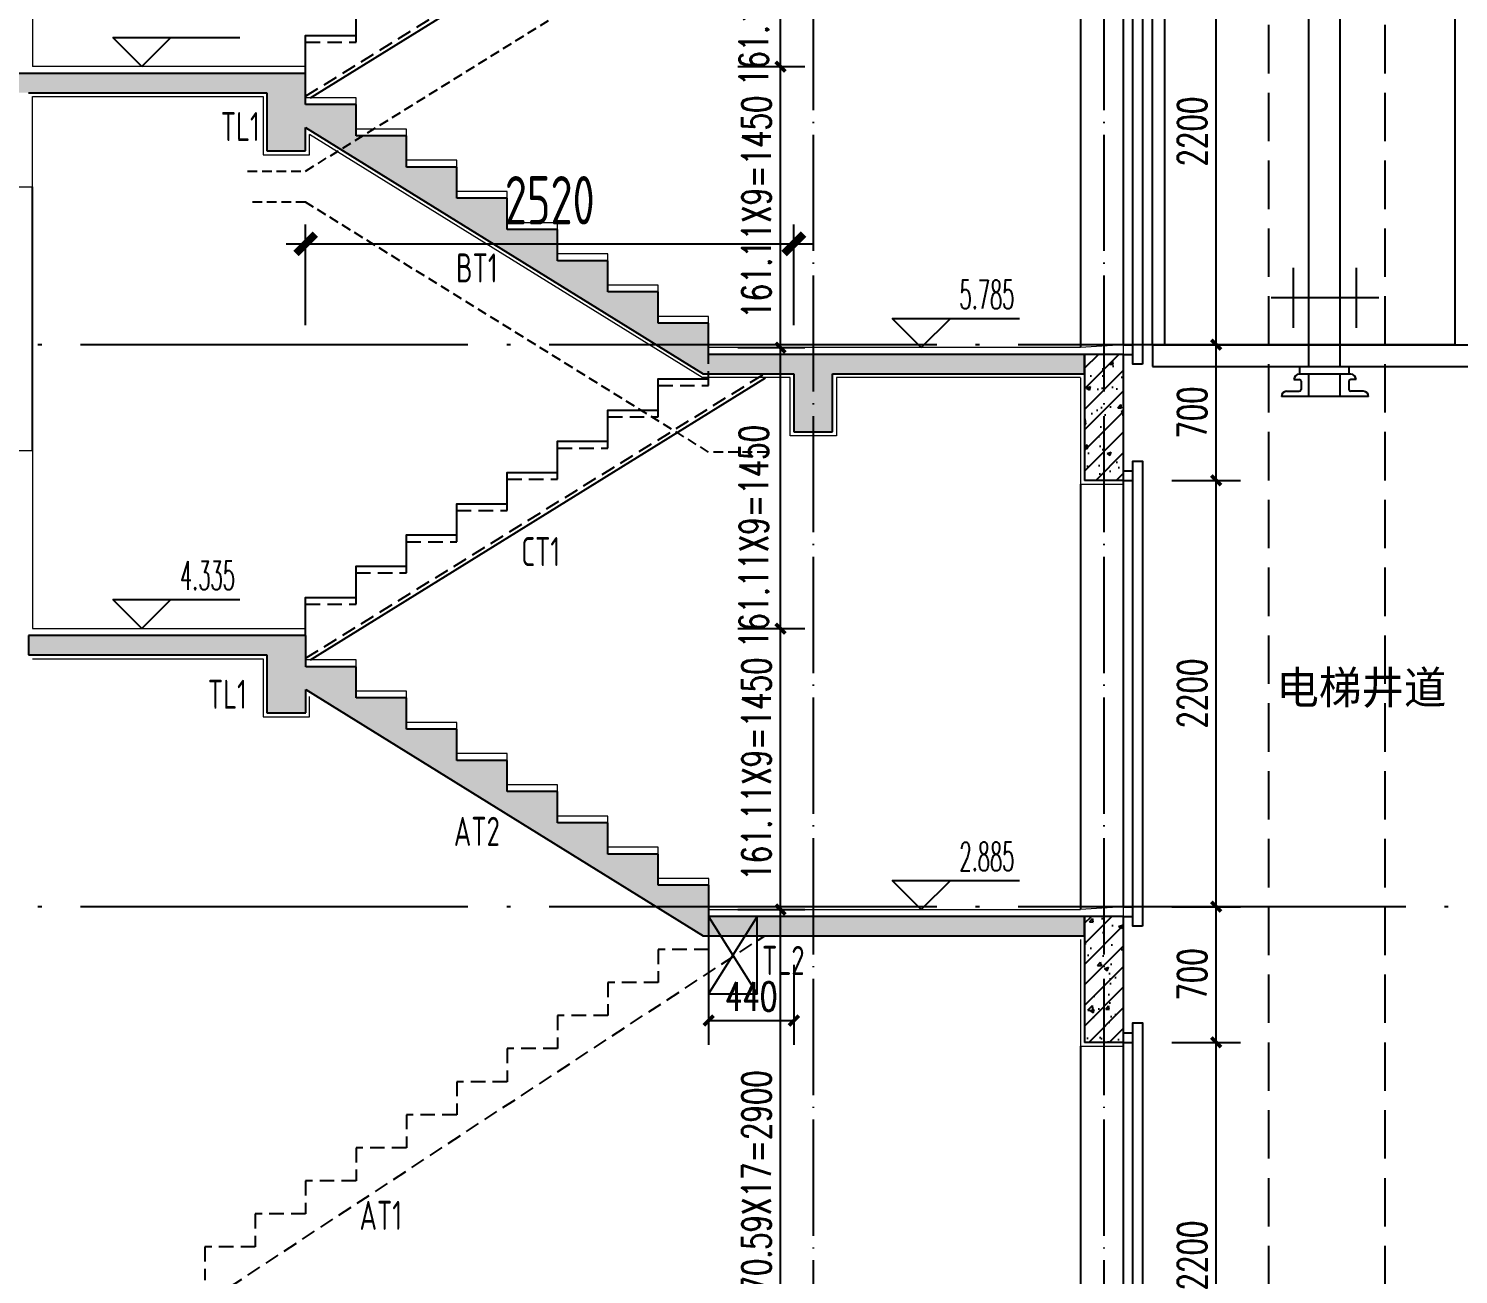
# Model space of a CAD drawing. Extents: x 393367 to 3005760, y 4998 to 826018.
# Drawn here: x 2825601 to 2832981, y 529673 to 536102 of the extents above; entities that cross this region are included whole.
import ezdxf
from ezdxf.enums import TextEntityAlignment as Align

# ---------------------------------------------------------------- set-up
doc = ezdxf.new("R2010")
doc.units = 0
doc.header["$LTSCALE"] = 1000
for name, pattern in [('DASH', [0.35, 0.25, -0.1]), ('DOTE', [2.42, 2, -0.2, 0.02, -0.2]), ('HIDDEN', [0.375, 0.25, -0.125])]:
    doc.linetypes.add(name, pattern=pattern)
doc.layers.get('0').update_dxf_attribs({"linetype": 'CONTINUOUS'})
doc.layers.get('Defpoints').update_dxf_attribs({"linetype": 'CONTINUOUS'})
for name, color, linetype in [('DIM', 3, 'CONTINUOUS'), ('DIM_ELEV', 3, 'CONTINUOUS'), ('DOTE', 8, 'DOTE'), ('PUB_DIM', 3, 'CONTINUOUS'), ('PUB_HATCH', 8, 'CONTINUOUS'), ('PUB_TEXT', 7, 'CONTINUOUS'), ('S-大样-砼线', 7, 'CONTINUOUS'), ('STAIR', 2, 'CONTINUOUS'), ('TEXT', 7, 'CONTINUOUS'), ('WALL', 130, 'CONTINUOUS'), ('WINDOW', 7, 'CONTINUOUS'), ('审核', 1, 'CONTINUOUS'), ('尺寸标注', 86, 'CONTINUOUS'), ('看线', 251, 'CONTINUOUS'), ('设备', 253, 'CONTINUOUS')]:
    doc.layers.add(name, color=color, linetype=linetype)
doc.layers.add('内粉刷', color=37, linetype='CONTINUOUS', lineweight=9)
doc.styles.add('_TCH_DIM', font='simplex.shx', dxfattribs={"width": 0.65, "bigfont": 'gbcbig.shx'})
doc.styles.add('_TCH_DIM_T3', font='SIMPLEX', dxfattribs={"width": 0.705882, "bigfont": 'GBCBIG'})
doc.styles.add('TSSD_Rein', font='Tssdeng.shx', dxfattribs={"width": 0.7, "bigfont": 'hztxt.shx'})
doc.dimstyles.new('_TCH_ARCH&&50', dxfattribs={"dimtxt": 148.75, "dimasz": 50, "dimexe": 125, "dimexo": 150, "dimgap": 50, "dimtad": 1, "dimdec": 0, "dimzin": 0, "dimdsep": 46, "dimtxsty": '_TCH_DIM_T3', "dimblk": 'ARCHTICK', "dimcen": 0.09, "dimclrt": 4, "dimazin": 2, "dimtfac": 1, "dimtdec": 0, "dimtix": 1, "dimtmove": 2, "dimatfit": 3, "dimfxl": 1, "dimtolj": 1, "dimtzin": 0, "dimarcsym": 0})
doc.dimstyles.new('TSSD_100_100$0', dxfattribs={"dimtxt": 250, "dimasz": 100, "dimexe": 100, "dimexo": 250, "dimgap": 100, "dimtad": 1, "dimdec": 0, "dimzin": 0, "dimdsep": 46, "dimtxsty": 'TSSD_Rein', "dimblk": 'ARCHTICK', "dimcen": 0, "dimdle": 100, "dimclrt": 7, "dimadec": 0, "dimazin": 0, "dimtfac": 1, "dimtdec": 0, "dimtix": 1, "dimtmove": 2, "dimatfit": 3, "dimldrblk": '_tsdbk', "dimfxl": 1, "dimtolj": 1, "dimtzin": 0, "dimarcsym": 0})
pattern_1 = [(45, (2420988.06, 621098.77), (-53.033009, 53.033009), []), (50, (2420988.06, 621098.77), (215.178055, -18.82564), [22.5, -247.5]), (355, (2420988.06, 621098.77), (-41.6254, 225.65764), [18, -198]), (100.4514, (2421006, 621097.2), (173.55281, 206.83186), [19.12206, -210.34263]), (46.1842, (2420988.06, 621158.77), (320.17231, -49.6557), [33.75, -371.25]), (96.6356, (2421014.74, 621154.63), (280.39881, 292.23536), [28.68309, -315.5139]), (351.1842, (2420988.06, 621158.77), (280.39858, 292.23558), [27, -297]), (21, (2421018.06, 621143.77), (179.072116, -120.78567), [22.5, -247.5]), (326, (2421018.06, 621143.77), (72.9946, 217.54501), [18, -198]), (71.4514, (2421032.98, 621133.7), (252.06679, 96.75915), [19.12206, -210.34263]), (37.5, (2420988.06, 621098.77), (3.647957, 99.868156), [0, -195.6, 0, -201, 0, -198.75]), (7.5, (2420988.06, 621098.77), (78.92086, 118.323514), [0, -114.6, 0, -191.1, 0, -75.75]), (327.5, (2420921.16, 621098.77), (160.146731, -6.766462), [0, -75, 0, -234, 0, -310.5]), (317.5, (2420891.16, 621098.77), (174.95585, 30.031495), [0, -97.5, 0, -155.4, 0, -220.5])]

# ---------------------------------------------------------------- blocks, each defined once
blk = doc.blocks.new('FGSDFSFSEFESFES')
at = {"layer": 'WINDOW', "ltscale": 0.8}
for p, q in [((175258.6, -121034), (175208.6, -121034)), ((175258.6, -121084), (175208.6, -121084)), ((175258.6, -123284), (175208.6, -123284)), ((175258.6, -123334), (175208.6, -123334))]:
    blk.add_line(p, q, dxfattribs=at)
blk.add_lwpolyline([(175158.6, -123384), (175208.6, -123384), (175208.6, -120984), (175158.6, -120984), (175158.6, -123384)], dxfattribs=at)
blk = doc.blocks.new('A$C3EC504A2')
at = {"layer": '设备', "color": 206}
for p, q in [((143.4, 1764), (-143.4, 1764)), ((-91.6, 1764), (-91.6, -1418.3)), ((82.9, 1764), (82.9, -1418.3)), ((82.9, 1764), (82.9, 1570.1)), ((-172.5, 1734.9), (-143, 1734.9)), ((-133, 1724.9), (-133, 1609.2)), ((132.9, 1724.9), (132.9, 1609.2)), ((172.5, 1734.9), (142.9, 1734.9)), ((-213.1, 1599.2), (-143, 1599.2)), ((213.1, 1599.2), (142.9, 1599.2)), ((-91.6, 1570.1), (-242.2, 1570.1)), ((242.2, 1570.1), (82.9, 1570.1)), ((-952.1, 1158.1), (-868.8, 1158.1)), ((-175, -1204.9), (-175, -869.8)), ((175, -1204.9), (175, -869.8)), ((300, -1037.9), (-300, -1037.9)), ((-959.6, -1298), (834.8, -1298)), ((-959.6, -1298), (-959.6, -1418.3)), ((834.8, -1298), (834.8, -1418.3)), ((-959.6, -1418.3), (834.8, -1418.3)), ((-141.6, -1418.3), (-141.6, -1462)), ((132.9, -1418.3), (132.9, -1462)), ((-172.5, -1491.1), (-143, -1491.1)), ((143.4, -1462), (-143.4, -1462)), ((-133, -1501.1), (-133, -1546.6)), ((-91.6, -1462), (-91.6, -1585.7)), ((82.9, -1462), (82.9, -1585.7)), ((132.9, -1501.1), (132.9, -1546.6)), ((172.5, -1491.1), (142.9, -1491.1)), ((242.2, -1585.7), (-242.2, -1585.7)), ((-213.1, -1556.6), (-143, -1556.6)), ((213.1, -1556.6), (142.9, -1556.6))]:
    blk.add_line(p, q, dxfattribs=at)
for points in [[(722.6, 1363.4), (722.6, 1158.1), (-868.8, 1158.1), (-868.8, 1363.4)], [(722.6, 1158.1), (722.6, -1298), (-959.6, -1298), (-959.6, 1158.1)]]:
    blk.add_lwpolyline(points, close=True, dxfattribs=at)
for points in [[(-959.6, 1158.1), (-892.8, 1158.1), (-892.8, -1298)], [(722.6, 1158.1), (805.8, 1158.1), (805.8, -1298)]]:
    blk.add_lwpolyline(points, dxfattribs=at)
for centre, radius, start, end in [((-143.4, 1734.9), 29.1, 90.00001, 180.00001), ((143.4, 1734.9), 29.1, 0.00001, 90.00001), ((-143, 1724.9), 10, 0.00001, 90.00001), ((142.9, 1724.9), 10, 90.00001, 180.00001), ((-213.1, 1570.1), 29.1, 90.00001, 180.00001), ((-143, 1609.2), 10, 270.00001, 0.00001), ((142.9, 1609.2), 10, 180.00001, 270.00001), ((213.1, 1570.1), 29.1, 0.00001, 90.00001), ((-143.4, -1491.1), 29.1, 90.00001, 180.00001), ((-143, -1501.1), 10, 0.00001, 90.00001), ((142.9, -1501.1), 10, 90.00001, 180.00001), ((143.4, -1491.1), 29.1, 0.00001, 90.00001), ((-213.1, -1585.7), 29.1, 90.00001, 180.00001), ((-143, -1546.6), 10, 270.00001, 0.00001), ((142.9, -1546.6), 10, 180.00001, 270.00001), ((213.1, -1585.7), 29.1, 0.00001, 90.00001)]:
    blk.add_arc(centre, radius, start, end, dxfattribs=at)
blk = doc.blocks.new('VCXVCVFCVFC')
at = {"layer": 'PUB_HATCH'}
h = blk.add_hatch(dxfattribs=at)
h.set_pattern_fill('钢筋混凝土', color=256, scale=30, style=0)
h.set_pattern_definition([(45, (0, 0), (-53.0330086, 53.0330086), []), (50, (0, 0), (215.178055, -18.82564), [22.5, -247.5]), (355, (0, 0), (-41.6254, 225.65764), [18, -198]), (100.4514, (17.93, -1.57), (173.552815, 206.831863), [19.122057, -210.342634]), (46.1842, (0, 60), (320.172315, -49.655704), [33.75, -371.25]), (96.6356, (26.68, 55.86), (280.39881, 292.23536), [28.68309, -315.5139]), (351.1842, (0, 60), (280.39858, 292.23558), [27, -297]), (21, (30, 45), (179.072116, -120.785667), [22.5, -247.5]), (326, (30, 45), (72.9946, 217.545014), [18, -198]), (71.4514, (44.92, 34.93), (252.06679, 96.75915), [19.122057, -210.342634]), (37.5, (0, 0), (3.6479566, 99.868156), [0, -195.6, 0, -201, 0, -198.75]), (7.5, (0, 0), (78.920861, 118.323514), [0, -114.6, 0, -191.1, 0, -75.75]), (327.5, (-66.9, 0), (160.146731, -6.7664615), [0, -75, 0, -234, 0, -310.5]), (317.5, (-96.9, 0), (174.95585, 30.031495), [0, -97.5, 0, -155.4, 0, -220.5])])
h.paths.add_polyline_path([(1079509.6, 24580.1), (1079509.6, 24480.1), (1080839.7, 24480.1), (1080839.7, 24180.1), (1081039.7, 24180.1), (1081039.7, 24301.4), (1083091.2, 23030.1), (1083559.7, 23030.1), (1083559.7, 22730.1), (1083759.7, 22730.1), (1083759.7, 23030.1), (1085059.6, 23030.1), (1085059.6, 23130.1), (1083119.7, 23130.1), (1083119.7, 23291.2), (1082859.7, 23291.2), (1082859.7, 23452.4), (1082599.7, 23452.4), (1082599.7, 23613.5), (1082339.7, 23613.5), (1082339.7, 23774.6), (1082079.7, 23774.6), (1082079.7, 23935.7), (1081819.7, 23935.7), (1081819.7, 24096.8), (1081559.7, 24096.8), (1081559.7, 24257.9), (1081299.7, 24257.9), (1081299.7, 24419), (1081039.7, 24419), (1081039.7, 24580.1)])
at = {"layer": 'STAIR', "linetype": 'HIDDEN', "ltscale": 0.3}
blk.add_line((1081039.7, 24462.5), (1083408.2, 25930.1), dxfattribs=at)
blk.add_lwpolyline([(1081039.7, 24580.1), (1081039.7, 24741.2), (1081299.7, 24741.2), (1081299.7, 24902.4), (1081559.7, 24902.4), (1081559.7, 25063.5), (1081819.7, 25063.5), (1081819.7, 25224.6), (1082079.7, 25224.6), (1082079.7, 25385.7), (1082339.7, 25385.7), (1082339.7, 25546.8), (1082599.7, 25546.8), (1082599.7, 25707.9), (1082859.7, 25707.9), (1082859.7, 25869), (1083119.7, 25869), (1083119.7, 26030.1)], dxfattribs=at)
at = {"layer": 'WALL'}
for p, q in [((1081039.7, 24580.1), (1079509.6, 24580.1)), ((1081039.7, 24419), (1081039.7, 24580.1)), ((1079609.6, 24480.1), (1080839.7, 24480.1)), ((1080839.7, 24480.1), (1080839.7, 24180.1)), ((1081299.7, 24419), (1081039.7, 24419)), ((1081299.7, 24257.9), (1081299.7, 24419)), ((1081039.7, 24180.1), (1081039.7, 24301.4)), ((1081039.7, 24301.4), (1083091.2, 23030.1)), ((1081559.7, 24257.9), (1081299.7, 24257.9)), ((1081559.7, 24096.8), (1081559.7, 24257.9)), ((1080839.7, 24180.1), (1081039.7, 24180.1)), ((1081819.7, 24096.8), (1081559.7, 24096.8)), ((1081819.7, 23935.7), (1081819.7, 24096.8)), ((1082079.7, 23935.7), (1081819.7, 23935.7)), ((1082079.7, 23774.6), (1082079.7, 23935.7)), ((1082339.7, 23774.6), (1082079.7, 23774.6)), ((1082339.7, 23613.5), (1082339.7, 23774.6)), ((1082599.7, 23613.5), (1082339.7, 23613.5)), ((1082599.7, 23452.4), (1082599.7, 23613.5)), ((1082859.7, 23452.4), (1082599.7, 23452.4)), ((1082859.7, 23291.2), (1082859.7, 23452.4)), ((1083119.7, 23291.2), (1082859.7, 23291.2)), ((1083119.7, 23130.1), (1083119.7, 23291.2)), ((1085059.6, 23130.1), (1083119.7, 23130.1)), ((1085059.6, 23030.1), (1085059.6, 23130.1)), ((1083091.2, 23030.1), (1083559.7, 23030.1)), ((1083559.7, 23030.1), (1083559.7, 22730.1)), ((1083759.7, 22730.1), (1083759.7, 23030.1)), ((1083759.7, 23030.1), (1085059.6, 23030.1)), ((1083559.7, 22730.1), (1083759.7, 22730.1))]:
    blk.add_line(p, q, dxfattribs=at)
at = {"layer": '内粉刷'}
for p, q in [((1081039.7, 24615.1), (1079629.6, 24615.1)), ((1079629.6, 24460.1), (1080819.7, 24460.1)), ((1080819.7, 24460.1), (1080819.7, 24160.1)), ((1081059.7, 24160.1), (1081059.7, 24265.5)), ((1080819.7, 24160.1), (1081059.7, 24160.1)), ((1085039.7, 23165.1), (1083119.7, 23165.1))]:
    blk.add_line(p, q, dxfattribs=at)
for points in [[(1079554.6, 25535.1), (1079629.6, 25535.1), (1079629.6, 24615.1)], [(1083119.7, 23165.1), (1083119.7, 23326.2), (1082859.7, 23326.2), (1082859.7, 23487.4), (1082599.7, 23487.4), (1082599.7, 23648.5), (1082339.7, 23648.5), (1082339.7, 23809.6), (1082079.7, 23809.6), (1082079.7, 23970.7), (1081819.7, 23970.7), (1081819.7, 24131.8), (1081559.7, 24131.8), (1081559.7, 24292.9), (1081299.7, 24292.9), (1081299.7, 24454), (1081039.7, 24454), (1081039.7, 24615.1)], [(1079554.6, 23995.1), (1079629.6, 23995.1), (1079629.6, 24460.1)], [(1085039.7, 23010.1), (1083779.7, 23010.1), (1083779.7, 22710.1), (1083539.7, 22710.1), (1083539.7, 23010.1), (1083085.5, 23010.1), (1081059.7, 24265.5)]]:
    blk.add_lwpolyline(points, dxfattribs=at)
at = {"layer": '看线', "color": 32}
blk.add_line((1081064, 24454), (1083413.9, 25910.1), dxfattribs=at)
at = {"layer": '看线'}
for p, q in [((1085039.7, 25360.1), (1085039.7, 23165.1)), ((1085259.6, 25380.1), (1085259.6, 23180.1))]:
    blk.add_line(p, q, dxfattribs=at)
at = {"layer": '看线', "color": 32}
blk.add_lwpolyline([(1081039.7, 24615.1), (1081039.7, 24776.2), (1081299.7, 24776.2), (1081299.7, 24937.4), (1081559.7, 24937.4), (1081559.7, 25098.5), (1081819.7, 25098.5), (1081819.7, 25259.6), (1082079.7, 25259.6), (1082079.7, 25420.7), (1082339.7, 25420.7), (1082339.7, 25581.8), (1082599.7, 25581.8), (1082599.7, 25742.9), (1082859.7, 25742.9), (1082859.7, 25904), (1083119.7, 25904), (1083119.7, 25910.1)], dxfattribs=at)
at = {"xscale": -1}
blk.add_blockref('FGSDFSFSEFESFES', (1260518.2, 146464.2), dxfattribs=at)
blk = doc.blocks.new('_ArchTick')
at = {"color": 0, "linetype": 'ByBlock', "const_width": 0.4}
blk.add_lwpolyline([(-0.5, -0.5), (0.5, 0.5)], dxfattribs=at)
blk = doc.blocks.new('*D2353')
at = {"layer": 'Defpoints', "color": 0, "transparency": 16777216}
for p in [(2829111.4, 537355.4), (2829482.5, 537355.4), (2829111.4, 535905.4)]:
    blk.add_point(p, dxfattribs=at)
at = {"layer": '尺寸标注', "color": 0, "lineweight": -2, "transparency": 16777216}
for p, q in [((2829261.4, 537355.4), (2829607.5, 537355.4)), ((2829482.5, 535905.4), (2829482.5, 537355.4)), ((2829261.4, 535905.4), (2829607.5, 535905.4))]:
    blk.add_line(p, q, dxfattribs=at)
at = {"layer": '尺寸标注', "color": 0, "lineweight": -2, "transparency": 16777216, "xscale": 50, "yscale": 50, "zscale": 50}
for p, rotation in [((2829482.5, 537355.4), 90), ((2829482.5, 535905.4), 270)]:
    blk.add_blockref('_ArchTick', p, dxfattribs=dict(at, rotation=rotation))
at = {"layer": '尺寸标注', "color": 4, "transparency": 16777216, "insert": (2829345, 536380.4), "char_height": 148.75, "attachment_point": 5, "rotation": 90, "style": '_TCH_DIM_T3'}
blk.add_mtext('\\A1;161.11X9=1450', dxfattribs=at)
blk = doc.blocks.new('*D2354')
at = {"layer": 'Defpoints', "color": 0, "transparency": 16777216}
for p in [(2829111.4, 535905.4), (2829482.5, 535905.4), (2829111.4, 534455.4)]:
    blk.add_point(p, dxfattribs=at)
at = {"layer": '尺寸标注', "color": 0, "lineweight": -2, "transparency": 16777216}
for p, q in [((2829261.4, 535905.4), (2829607.5, 535905.4)), ((2829482.5, 534455.4), (2829482.5, 535905.4)), ((2829261.4, 534455.4), (2829607.5, 534455.4))]:
    blk.add_line(p, q, dxfattribs=at)
at = {"layer": '尺寸标注', "color": 0, "lineweight": -2, "transparency": 16777216, "xscale": 50, "yscale": 50, "zscale": 50}
for p, rotation in [((2829482.5, 535905.4), 90), ((2829482.5, 534455.4), 270)]:
    blk.add_blockref('_ArchTick', p, dxfattribs=dict(at, rotation=rotation))
at = {"layer": '尺寸标注', "color": 4, "transparency": 16777216, "insert": (2829358.2, 535180.4), "char_height": 148.75, "attachment_point": 5, "rotation": 90, "style": '_TCH_DIM_T3'}
blk.add_mtext('\\A1;161.11X9=1450', dxfattribs=at)
blk = doc.blocks.new('*D2355')
at = {"layer": 'Defpoints', "color": 0, "transparency": 16777216}
for p in [(2829111.4, 534455.4), (2829482.5, 534455.4), (2829111.4, 533005.4)]:
    blk.add_point(p, dxfattribs=at)
at = {"layer": '尺寸标注', "color": 0, "lineweight": -2, "transparency": 16777216}
for p, q in [((2829261.4, 534455.4), (2829607.5, 534455.4)), ((2829482.5, 533005.4), (2829482.5, 534455.4)), ((2829261.4, 533005.4), (2829607.5, 533005.4))]:
    blk.add_line(p, q, dxfattribs=at)
at = {"layer": '尺寸标注', "color": 0, "lineweight": -2, "transparency": 16777216, "xscale": 50, "yscale": 50, "zscale": 50}
for p, rotation in [((2829482.5, 534455.4), 90), ((2829482.5, 533005.4), 270)]:
    blk.add_blockref('_ArchTick', p, dxfattribs=dict(at, rotation=rotation))
at = {"layer": '尺寸标注', "color": 4, "transparency": 16777216, "insert": (2829345, 533480.4), "char_height": 148.75, "attachment_point": 5, "rotation": 90, "style": '_TCH_DIM_T3'}
blk.add_mtext('\\A1;161.11X9=1450', dxfattribs=at)
blk = doc.blocks.new('*D2356')
at = {"layer": 'Defpoints', "color": 0, "transparency": 16777216}
for p in [(2829111.4, 533005.4), (2829482.5, 533005.4), (2829111.4, 531555.4)]:
    blk.add_point(p, dxfattribs=at)
at = {"layer": '尺寸标注', "color": 0, "lineweight": -2, "transparency": 16777216}
for p, q in [((2829261.4, 533005.4), (2829607.5, 533005.4)), ((2829482.5, 531555.4), (2829482.5, 533005.4)), ((2829261.4, 531555.4), (2829607.5, 531555.4))]:
    blk.add_line(p, q, dxfattribs=at)
at = {"layer": '尺寸标注', "color": 0, "lineweight": -2, "transparency": 16777216, "xscale": 50, "yscale": 50, "zscale": 50}
for p, rotation in [((2829482.5, 533005.4), 90), ((2829482.5, 531555.4), 270)]:
    blk.add_blockref('_ArchTick', p, dxfattribs=dict(at, rotation=rotation))
at = {"layer": '尺寸标注', "color": 4, "transparency": 16777216, "insert": (2829358.2, 532280.4), "char_height": 148.75, "attachment_point": 5, "rotation": 90, "style": '_TCH_DIM_T3'}
blk.add_mtext('\\A1;161.11X9=1450', dxfattribs=at)
blk = doc.blocks.new('*D2357')
at = {"layer": 'Defpoints', "color": 0, "transparency": 16777216}
for p in [(2829111.4, 531555.4), (2829482.5, 531555.4), (2829111.4, 528655.3)]:
    blk.add_point(p, dxfattribs=at)
at = {"layer": '尺寸标注', "color": 0, "lineweight": -2, "transparency": 16777216}
for p, q in [((2829261.4, 531555.4), (2829607.5, 531555.4)), ((2829482.5, 528655.3), (2829482.5, 531555.4)), ((2829261.4, 528655.3), (2829607.5, 528655.3))]:
    blk.add_line(p, q, dxfattribs=at)
at = {"layer": '尺寸标注', "color": 0, "lineweight": -2, "transparency": 16777216, "xscale": 50, "yscale": 50, "zscale": 50}
for p, rotation in [((2829482.5, 531555.4), 90), ((2829482.5, 528655.3), 270)]:
    blk.add_blockref('_ArchTick', p, dxfattribs=dict(at, rotation=rotation))
at = {"layer": '尺寸标注', "color": 4, "transparency": 16777216, "insert": (2829358.2, 530105.4), "char_height": 148.75, "attachment_point": 5, "rotation": 90, "style": '_TCH_DIM_T3'}
blk.add_mtext('\\A1;170.59X17=2900', dxfattribs=at)
blk = doc.blocks.new('*D2376')
at = {"layer": 'Defpoints', "color": 0, "transparency": 16777216}
for p in [(2831351.4, 530870.4), (2831731, 530870.4), (2831351.4, 528670.4)]:
    blk.add_point(p, dxfattribs=at)
at = {"layer": 'PUB_DIM', "color": 0, "lineweight": -2, "transparency": 16777216}
for p, q in [((2831501.4, 530870.4), (2831856, 530870.4)), ((2831731, 528670.4), (2831731, 530870.4)), ((2831501.4, 528670.4), (2831856, 528670.4))]:
    blk.add_line(p, q, dxfattribs=at)
at = {"layer": 'PUB_DIM', "color": 0, "lineweight": -2, "transparency": 16777216, "xscale": 50, "yscale": 50, "zscale": 50}
for p, rotation in [((2831731, 530870.4), 90), ((2831731, 528670.4), 270)]:
    blk.add_blockref('_ArchTick', p, dxfattribs=dict(at, rotation=rotation))
at = {"layer": 'PUB_DIM', "color": 4, "transparency": 16777216, "insert": (2831606.6, 529770.4), "char_height": 148.75, "attachment_point": 5, "rotation": 90, "style": '_TCH_DIM_T3'}
blk.add_mtext('\\A1;2200', dxfattribs=at)
blk = doc.blocks.new('*D2377')
at = {"layer": 'Defpoints', "color": 0, "transparency": 16777216}
for p in [(2831351.4, 531570.4), (2831731, 531570.4), (2831351.4, 530870.4)]:
    blk.add_point(p, dxfattribs=at)
at = {"layer": 'PUB_DIM', "color": 0, "lineweight": -2, "transparency": 16777216}
for p, q in [((2831501.4, 531570.4), (2831856, 531570.4)), ((2831731, 530870.4), (2831731, 531570.4)), ((2831501.4, 530870.4), (2831856, 530870.4))]:
    blk.add_line(p, q, dxfattribs=at)
at = {"layer": 'PUB_DIM', "color": 0, "lineweight": -2, "transparency": 16777216, "xscale": 50, "yscale": 50, "zscale": 50}
for p, rotation in [((2831731, 531570.4), 90), ((2831731, 530870.4), 270)]:
    blk.add_blockref('_ArchTick', p, dxfattribs=dict(at, rotation=rotation))
at = {"layer": 'PUB_DIM', "color": 4, "transparency": 16777216, "insert": (2831606.6, 531220.4), "char_height": 148.75, "attachment_point": 5, "rotation": 90, "style": '_TCH_DIM_T3'}
blk.add_mtext('\\A1;700', dxfattribs=at)
blk = doc.blocks.new('*D2378')
at = {"layer": 'Defpoints', "color": 0, "transparency": 16777216}
for p in [(2831351.4, 533770.4), (2831731, 533770.4), (2831351.4, 531570.4)]:
    blk.add_point(p, dxfattribs=at)
at = {"layer": 'PUB_DIM', "color": 0, "lineweight": -2, "transparency": 16777216}
for p, q in [((2831501.4, 533770.4), (2831856, 533770.4)), ((2831731, 531570.4), (2831731, 533770.4)), ((2831501.4, 531570.4), (2831856, 531570.4))]:
    blk.add_line(p, q, dxfattribs=at)
at = {"layer": 'PUB_DIM', "color": 0, "lineweight": -2, "transparency": 16777216, "xscale": 50, "yscale": 50, "zscale": 50}
for p, rotation in [((2831731, 533770.4), 90), ((2831731, 531570.4), 270)]:
    blk.add_blockref('_ArchTick', p, dxfattribs=dict(at, rotation=rotation))
at = {"layer": 'PUB_DIM', "color": 4, "transparency": 16777216, "insert": (2831606.6, 532670.4), "char_height": 148.75, "attachment_point": 5, "rotation": 90, "style": '_TCH_DIM_T3'}
blk.add_mtext('\\A1;2200', dxfattribs=at)
blk = doc.blocks.new('*D2379')
at = {"layer": 'Defpoints', "color": 0, "transparency": 16777216}
for p in [(2831351.4, 534470.4), (2831731, 534470.4), (2831351.4, 533770.4)]:
    blk.add_point(p, dxfattribs=at)
at = {"layer": 'PUB_DIM', "color": 0, "lineweight": -2, "transparency": 16777216}
for p, q in [((2831501.4, 534470.4), (2831856, 534470.4)), ((2831731, 533770.4), (2831731, 534470.4)), ((2831501.4, 533770.4), (2831856, 533770.4))]:
    blk.add_line(p, q, dxfattribs=at)
at = {"layer": 'PUB_DIM', "color": 0, "lineweight": -2, "transparency": 16777216, "xscale": 50, "yscale": 50, "zscale": 50}
for p, rotation in [((2831731, 534470.4), 90), ((2831731, 533770.4), 270)]:
    blk.add_blockref('_ArchTick', p, dxfattribs=dict(at, rotation=rotation))
at = {"layer": 'PUB_DIM', "color": 4, "transparency": 16777216, "insert": (2831606.6, 534120.4), "char_height": 148.75, "attachment_point": 5, "rotation": 90, "style": '_TCH_DIM_T3'}
blk.add_mtext('\\A1;700', dxfattribs=at)
blk = doc.blocks.new('*D2380')
at = {"layer": 'Defpoints', "color": 0, "transparency": 16777216}
for p in [(2831351.4, 536670.4), (2831731, 536670.4), (2831351.4, 534470.4)]:
    blk.add_point(p, dxfattribs=at)
at = {"layer": 'PUB_DIM', "color": 0, "lineweight": -2, "transparency": 16777216}
for p, q in [((2831501.4, 536670.4), (2831856, 536670.4)), ((2831731, 534470.4), (2831731, 536670.4)), ((2831501.4, 534470.4), (2831856, 534470.4))]:
    blk.add_line(p, q, dxfattribs=at)
at = {"layer": 'PUB_DIM', "color": 0, "lineweight": -2, "transparency": 16777216, "xscale": 50, "yscale": 50, "zscale": 50}
for p, rotation in [((2831731, 536670.4), 90), ((2831731, 534470.4), 270)]:
    blk.add_blockref('_ArchTick', p, dxfattribs=dict(at, rotation=rotation))
at = {"layer": 'PUB_DIM', "color": 4, "transparency": 16777216, "insert": (2831606.6, 535570.4), "char_height": 148.75, "attachment_point": 5, "rotation": 90, "style": '_TCH_DIM_T3'}
blk.add_mtext('\\A1;2200', dxfattribs=at)
blk = doc.blocks.new('*D2454')
at = {"layer": 'Defpoints', "color": 0, "transparency": 16777216}
for p in [(2829111.4, 531420.1), (2829551.5, 531420.1), (2829551.5, 530982.8)]:
    blk.add_point(p, dxfattribs=at)
at = {"layer": '尺寸标注', "color": 0, "lineweight": -2, "transparency": 16777216}
for p, q in [((2829111.4, 531270.1), (2829111.4, 530857.8)), ((2829551.5, 531270.1), (2829551.5, 530857.8)), ((2829111.4, 530982.8), (2829551.5, 530982.8))]:
    blk.add_line(p, q, dxfattribs=at)
at = {"layer": '尺寸标注', "color": 0, "lineweight": -2, "transparency": 16777216, "xscale": 50, "yscale": 50, "zscale": 50, "rotation": 180}
blk.add_blockref('_ArchTick', (2829111.4, 530982.8), dxfattribs=at)
at = {"layer": '尺寸标注', "color": 0, "lineweight": -2, "transparency": 16777216, "xscale": 50, "yscale": 50, "zscale": 50}
blk.add_blockref('_ArchTick', (2829551.5, 530982.8), dxfattribs=at)
at = {"layer": '尺寸标注', "color": 4, "transparency": 16777216, "insert": (2829331.5, 531107.2), "char_height": 148.75, "attachment_point": 5, "style": '_TCH_DIM_T3'}
blk.add_mtext('\\A1;440', dxfattribs=at)
blk = doc.blocks.new('*D2455')
at = {"layer": 'Defpoints', "color": 0, "transparency": 16777216}
for p in [(2829551.4, 534990.9), (2827031.4, 534320.5), (2829551.4, 534320.5)]:
    blk.add_point(p, dxfattribs=at)
at = {"layer": 'DIM', "color": 0, "lineweight": -2, "transparency": 16777216}
for p, q in [((2827031.4, 534570.5), (2827031.4, 535090.9)), ((2829551.4, 534570.5), (2829551.4, 535090.9)), ((2826931.4, 534990.9), (2829651.4, 534990.9))]:
    blk.add_line(p, q, dxfattribs=at)
at = {"layer": 'DIM', "color": 0, "lineweight": -2, "transparency": 16777216, "xscale": 100, "yscale": 100, "zscale": 100, "rotation": 180}
blk.add_blockref('_ArchTick', (2827031.4, 534990.9), dxfattribs=at)
at = {"layer": 'DIM', "color": 0, "lineweight": -2, "transparency": 16777216, "xscale": 100, "yscale": 100, "zscale": 100}
blk.add_blockref('_ArchTick', (2829551.4, 534990.9), dxfattribs=at)
at = {"layer": 'DIM', "color": 7, "transparency": 16777216, "insert": (2828291.4, 535215.9), "char_height": 250, "attachment_point": 5, "style": 'TSSD_Rein'}
blk.add_mtext('\\A1;2520', dxfattribs=at)
blk = doc.blocks.new('_tsdbk')
blk.add_line((-1, 0), (0, 0))
at = {"const_width": 0.5}
blk.add_lwpolyline([(-0.7, -0.7), (0.7, 0.7)], dxfattribs=at)

msp = doc.modelspace()

# ---------------------------------------------------------------- hatches: boundary and pattern name
at = {"layer": 'PUB_HATCH'}
h = msp.add_hatch(dxfattribs=at)
h.set_pattern_fill('钢筋混凝土', color=256, scale=30, style=0)
h.set_pattern_definition(pattern_1)
h.paths.add_polyline_path([(2831051.41507, 534420.37247), (2831051.41507, 533770.37255), (2831251.41507, 533770.37255), (2831251.41507, 534420.37247)])
h = msp.add_hatch(dxfattribs=at)
h.set_pattern_fill('钢筋混凝土', color=256, scale=30, style=0)
h.set_pattern_definition([(45, (1746425.524, 514190.19), (-53.0330086, 53.0330086), []), (50, (1746425.52, 514190.2), (215.178055, -18.82564), [22.5, -247.5]), (355, (1746425.52, 514190.2), (-41.6254, 225.65764), [18, -198]), (100.4514, (1746443.46, 514188.62), (173.552815, 206.831863), [19.122057, -210.342634]), (46.1842, (1746425.52, 514250.2), (320.172315, -49.655704), [33.75, -371.25]), (96.6356, (1746452.2, 514246.05), (280.39881, 292.23536), [28.68309, -315.5139]), (351.1842, (1746425.52, 514250.2), (280.39858, 292.23558), [27, -297]), (21, (1746455.52, 514235.2), (179.072116, -120.785667), [22.5, -247.5]), (326, (1746455.52, 514235.2), (72.9946, 217.545014), [18, -198]), (71.4514, (1746470.45, 514225.13), (252.06679, 96.75915), [19.122057, -210.342634]), (37.5, (1746425.524, 514190.19), (3.6479566, 99.868156), [0, -195.6, 0, -201, 0, -198.75]), (7.5, (1746425.52, 514190.19), (78.920861, 118.323514), [0, -114.6, 0, -191.1, 0, -75.75]), (327.5, (1746358.624, 514190.19), (160.146731, -6.7664615), [0, -75, 0, -234, 0, -310.5]), (317.5, (1746328.62, 514190.19), (174.95585, 30.031495), [0, -97.5, 0, -155.4, 0, -220.5])])
h.paths.add_polyline_path([(2829083.0233, 531420.14903), (2831051.43202, 531420.14903), (2831051.43202, 531520.14903), (2829111.49467, 531520.14903), (2829111.49467, 531681.26015), (2828851.49467, 531681.26015), (2828851.49467, 531842.37126), (2828591.49467, 531842.37126), (2828591.49467, 532003.48237), (2828331.49467, 532003.48237), (2828331.49467, 532164.59348), (2828071.49467, 532164.59348), (2828071.49467, 532325.70459), (2827811.49467, 532325.70459), (2827811.49467, 532486.8157), (2827551.49467, 532486.8157), (2827551.49467, 532647.92681), (2827291.49467, 532647.92681), (2827291.49467, 532809.03792), (2827031.49467, 532809.03792), (2827031.49467, 532970.14903), (2825601.43086, 532970.15793), (2825601.4309, 532870.14841), (2826831.49467, 532870.14841), (2826831.49467, 532570.14903), (2827031.49467, 532570.14903), (2827031.49467, 532691.39541)])
h = msp.add_hatch(dxfattribs=at)
h.set_pattern_fill('钢筋混凝土', color=256, scale=30, style=0)
h.set_pattern_definition(pattern_1)
h.paths.add_polyline_path([(2831051.38253, 531520.35543), (2831051.38301, 530870.35543), (2831251.38301, 530870.35557), (2831251.38253, 531520.35557)])

# ---------------------------------------------------------------- linework, layer by layer
at = {"layer": 'DIM_ELEV', "color": 6}
for p, q in [((2826185.75605, 535905.38622), (2826035.75605, 536055.38622)), ((2826035.75605, 536055.38622), (2826691.75605, 536055.38622)), ((2826185.75605, 535905.38622), (2826335.75605, 536055.38622)), ((2830209.01088, 534455.3705), (2830059.01088, 534605.3705)), ((2830059.01088, 534605.3705), (2830715.01088, 534605.3705)), ((2830209.01088, 534455.3705), (2830359.01088, 534605.3705)), ((2826185.75268, 533005.36698), (2826035.75268, 533155.36698)), ((2826035.75268, 533155.36698), (2826691.75268, 533155.36698)), ((2826185.75268, 533005.36698), (2826335.75268, 533155.36698)), ((2830209.01088, 531555.35126), (2830059.01088, 531705.35126)), ((2830059.01088, 531705.35126), (2830715.01088, 531705.35126)), ((2830209.01088, 531555.35126), (2830359.01088, 531705.35126))]:
    msp.add_line(p, q, dxfattribs=at)
at = {"layer": 'DOTE', "linetype": 'DOTE', "ltscale": 0.3}
for p, q in [((2829651.3711, 547170.35552), (2829651.39041, 520593.35537)), ((2831151.3711, 547170.35552), (2831151.39041, 520593.35537))]:
    msp.add_line(p, q, dxfattribs=at)
at = {"layer": 'DOTE', "linetype": 'DOTE'}
for p, q in [((2835129.01778, 534470.3555), (2820961.59394, 534470.3555)), ((2835129.01778, 531570.3555), (2820961.59394, 531570.3555))]:
    msp.add_line(p, q, dxfattribs=at)
at = {"layer": 'S-大样-砼线'}
for p, q in [((2829111.44098, 531520.00745), (2829361.44098, 531119.99985)), ((2829361.44393, 531520.00745), (2829111.44393, 531119.99985))]:
    msp.add_line(p, q, dxfattribs=at)
msp.add_lwpolyline([(2829361.44099, 531520.00745), (2829111.44098, 531520.00745), (2829111.44098, 531119.99985), (2829361.44099, 531119.99985)], close=True, dxfattribs=at)
at = {"layer": 'STAIR', "linetype": 'HIDDEN', "ltscale": 0.3}
for p, q in [((2827031.44098, 532852.72348), (2829399.91236, 534320.366)), ((2825133.71586, 528620.3555), (2829401.31807, 531420.366))]:
    msp.add_line(p, q, dxfattribs=at)
for points in [[(2827031.44098, 532970.366), (2827031.44098, 533131.47711), (2827291.44098, 533131.47711), (2827291.44098, 533292.58822), (2827551.44098, 533292.58822), (2827551.44098, 533453.69933), (2827811.44098, 533453.69933), (2827811.44098, 533614.81044), (2828071.44098, 533614.81044), (2828071.44098, 533775.92155), (2828331.44098, 533775.92155), (2828331.44098, 533937.03267), (2828591.44098, 533937.03267), (2828591.44098, 534098.14378), (2828851.44098, 534098.14378), (2828851.44098, 534259.25489), (2829111.44098, 534259.25489), (2829111.44098, 534420.366)], [(2829111.44098, 531520.366), (2829111.44098, 531349.77776), (2828851.44098, 531349.77776), (2828851.44098, 531179.18953), (2828591.44098, 531179.18953), (2828591.44098, 531008.60129), (2828331.44098, 531008.60129), (2828331.44098, 530838.01306), (2828071.44098, 530838.01306), (2828071.44098, 530667.42482), (2827811.44098, 530667.42482), (2827811.44098, 530496.83659), (2827551.44098, 530496.83659), (2827551.44098, 530326.24835), (2827291.44098, 530326.24835), (2827291.44098, 530155.66012), (2827031.44098, 530155.66012), (2827031.44098, 529985.07188), (2826771.44098, 529985.07188), (2826771.44098, 529814.48365), (2826511.44098, 529814.48365), (2826511.44098, 529643.89541)]]:
    msp.add_lwpolyline(points, dxfattribs=at)
at = {"layer": 'WALL'}
for p, q in [((2831051.41507, 534420.37247), (2831051.41507, 533770.37255)), ((2831251.41507, 534420.37247), (2831051.41507, 534420.37247)), ((2831251.41507, 534420.37247), (2831251.41507, 533770.37255)), ((2831251.41507, 533770.37255), (2831051.41507, 533770.37255)), ((2825601.43086, 532970.15793), (2825601.4309, 532870.14841)), ((2827031.49467, 532970.14903), (2825601.43086, 532970.15793)), ((2827031.49467, 532809.03792), (2827031.49467, 532970.14903)), ((2825601.4309, 532870.14841), (2826831.49467, 532870.14841)), ((2826831.49467, 532870.14841), (2826831.49467, 532570.14903)), ((2827291.49467, 532809.03792), (2827031.49467, 532809.03792)), ((2827291.49467, 532647.92681), (2827291.49467, 532809.03792)), ((2827031.49467, 532570.14903), (2827031.49467, 532691.39541)), ((2827031.49467, 532691.39541), (2829083.0233, 531420.14903)), ((2827551.49467, 532647.92681), (2827291.49467, 532647.92681)), ((2827551.49467, 532486.8157), (2827551.49467, 532647.92681)), ((2826831.49467, 532570.14903), (2827031.49467, 532570.14903)), ((2827811.49467, 532486.8157), (2827551.49467, 532486.8157)), ((2827811.49467, 532325.70459), (2827811.49467, 532486.8157)), ((2828071.49467, 532325.70459), (2827811.49467, 532325.70459)), ((2828071.49467, 532164.59348), (2828071.49467, 532325.70459)), ((2828331.49467, 532164.59348), (2828071.49467, 532164.59348)), ((2828331.49467, 532003.48237), (2828331.49467, 532164.59348)), ((2828591.49467, 532003.48237), (2828331.49467, 532003.48237)), ((2828591.49467, 531842.37126), (2828591.49467, 532003.48237)), ((2828851.49467, 531842.37126), (2828591.49467, 531842.37126)), ((2828851.49467, 531681.26015), (2828851.49467, 531842.37126)), ((2829111.49467, 531681.26015), (2828851.49467, 531681.26015)), ((2829111.49467, 531520.14903), (2829111.49467, 531681.26015)), ((2831051.43202, 531520.14903), (2829111.49467, 531520.14903)), ((2831251.38253, 531520.35557), (2831051.38253, 531520.35543)), ((2831051.38253, 531520.35543), (2831051.38301, 530870.35543)), ((2831051.43202, 531420.14903), (2831051.43202, 531520.14903)), ((2831251.38253, 531520.35557), (2831251.38301, 530870.35557)), ((2829083.0233, 531420.14903), (2829869.08726, 531420.14903)), ((2829751.49467, 531420.14903), (2831051.43202, 531420.14903)), ((2831251.38301, 530870.35557), (2831051.38301, 530870.35543))]:
    msp.add_line(p, q, dxfattribs=at)
at = {"layer": '内粉刷'}
for p, q in [((2827031.49569, 533005.14903), (2825621.42961, 533005.15067)), ((2825621.43008, 532850.14844), (2826811.49467, 532850.14841)), ((2826811.49467, 532850.14841), (2826811.49467, 532550.14903)), ((2827051.49467, 532550.14903), (2827051.49467, 532655.47374)), ((2826811.49467, 532550.14903), (2827051.49467, 532550.14903)), ((2831031.49479, 531555.14903), (2829111.49467, 531555.14903))]:
    msp.add_line(p, q, dxfattribs=at)
for points in [[(2831251.41338, 534470.37247), (2831031.41514, 534455.37247)], [(2831251.41338, 534470.37247), (2831251.41338, 534420.37247)], [(2831031.41507, 534300.37247), (2831031.41507, 533750.37505), (2831251.41257, 533750.34752)], [(2825546.35122, 533925.37219), (2825621.35112, 533925.37173), (2825621.34997, 533005.37411)], [(2829111.49467, 531555.14903), (2829111.49467, 531716.26015), (2828851.49467, 531716.26015), (2828851.49467, 531877.37126), (2828591.49467, 531877.37126), (2828591.49467, 532038.48237), (2828331.49467, 532038.48237), (2828331.49467, 532199.59348), (2828071.49467, 532199.59348), (2828071.49467, 532360.70459), (2827811.49467, 532360.70459), (2827811.49467, 532521.8157), (2827551.49467, 532521.8157), (2827551.49467, 532682.92681), (2827291.49467, 532682.92681), (2827291.49467, 532844.03792), (2827031.49467, 532844.03792), (2827031.49467, 533005.14903)], [(2831251.41338, 531570.37247), (2831031.41514, 531555.37247)], [(2831251.41338, 531570.37247), (2831251.41338, 531520.37247)], [(2831031.41507, 531400.37247), (2831031.41507, 530850.37505), (2831251.41257, 530850.34752)]]:
    msp.add_lwpolyline(points, dxfattribs=at)
at = {"layer": '审核', "color": 58, "linetype": 'HIDDEN', "ltscale": 0.2}
for points in [[(2826731.44098, 535366.47711), (2827031.44098, 535366.47711), (2829111.51961, 536655.366), (2829411.51961, 536655.366)], [(2829411.43996, 533916.47711), (2829111.43996, 533916.47711), (2827031.44098, 535205.366), (2826731.44098, 535205.366)]]:
    msp.add_lwpolyline(points, dxfattribs=at)
at = {"layer": '看线'}
for p, q in [((2825621.35109, 533925.3731), (2825621.35141, 535285.3742)), ((2831031.41514, 533750.37192), (2831031.41514, 531555.37247)), ((2831251.41507, 533770.34752), (2831251.41338, 531570.37247)), ((2831031.41514, 530850.37192), (2831031.41514, 528655.37247)), ((2831251.41507, 530870.34752), (2831251.41338, 528670.37247))]:
    msp.add_line(p, q, dxfattribs=at)
at = {"layer": '看线', "color": 32}
msp.add_line((2827055.74456, 532844.25489), (2829405.60663, 534300.366), dxfattribs=at)
msp.add_lwpolyline([(2827031.44098, 533005.366), (2827031.44098, 533166.47711), (2827291.44098, 533166.47711), (2827291.44098, 533327.58822), (2827551.44098, 533327.58822), (2827551.44098, 533488.69933), (2827811.44098, 533488.69933), (2827811.44098, 533649.81044), (2828071.44098, 533649.81044), (2828071.44098, 533810.92155), (2828331.44098, 533810.92155), (2828331.44098, 533972.03267), (2828591.44098, 533972.03267), (2828591.44098, 534133.14378), (2828851.44098, 534133.14378), (2828851.44098, 534294.25489), (2829111.44098, 534294.25489), (2829111.44098, 534300.366)], dxfattribs=at)
at = {"layer": '设备', "color": 206, "linetype": 'DASH'}
for p, q in [((2832001.35753, 544520.35536), (2832001.35753, 522470.3555)), ((2832601.66676, 544520.3638), (2832601.35945, 522470.10705))]:
    msp.add_line(p, q, dxfattribs=at)

# ---------------------------------------------------------------- block references
msp.add_blockref('VCXVCVFCVFC', (1745991.68214, 511290.40744))
at = {"xscale": 0.9285492282360792, "yscale": 0.9285492283524945, "zscale": 0.9285492283842308}
msp.add_blockref('A$C3EC504A2', (2832292.46799, 535675.61098), dxfattribs=at)
at = {"xscale": -1}
for p in [(3006509.9807, 654854.38895), (3006509.9807, 651954.38895)]:
    msp.add_blockref('FGSDFSFSEFESFES', p, dxfattribs=at)

# ---------------------------------------------------------------- texts
at = {"layer": 'PUB_TEXT', "color": 6, "style": '_TCH_DIM', "width": 0.494118}
for s, p in [('5.785', (2830406.01088, 534655.4205)), ('4.335', (2826382.75268, 533205.41698)), ('2.885', (2830406.01088, 531755.40126))]:
    msp.add_text(s, height=148.75, dxfattribs=at).set_placement(p)
at = {"layer": 'PUB_TEXT'}
msp.add_text('电梯井道', height=168.794326, dxfattribs=at).set_placement((2832041.4736, 532616.94195))
at = {"layer": 'TEXT', "color": 230, "style": 'TSSD_Rein', "width": 0.7}
for s, p in [('TL1', (2826693.96405, 535521.09486)), ('BT1', (2827915.01741, 534791.57518)), ('CT1', (2828244.28177, 533327.9653)), ('TL1', (2826627.07552, 532591.60495)), ('AT2', (2827915.01741, 531884.24798)), ('TL2', (2829496.90274, 531218.29243)), ('AT1', (2827419.11573, 529902.64037))]:
    msp.add_text(s, height=150, dxfattribs=at).set_placement(p, align=Align.CENTER)

# ---------------------------------------------------------------- dimensions: what is measured, and where the dimension line sits
at = {"layer": 'DIM'}
dim = msp.add_linear_dim(base=(2829551.3874, 534990.89097), p1=(2827031.44098, 534320.53836), p2=(2829551.3874, 534320.53836), dimstyle='TSSD_100_100$0', dxfattribs=at)
dim.commit()
dim.dimension.update_dxf_attribs({"geometry": '*D2455', "text_midpoint": (2828291.41419, 535215.89097)})
at = {"layer": 'PUB_DIM'}
for p1, p2, picture, middle in [((2831351.41507, 534470.3555), (2831351.41507, 536670.39179), '*D2380', (2831606.58131, 535570.37365)), ((2831351.41507, 533770.37255), (2831351.41507, 534470.3555), '*D2379', (2831606.58131, 534120.36403)), ((2831351.41507, 531570.3975), (2831351.41507, 533770.37255), '*D2378', (2831606.58131, 532670.38503)), ((2831351.41507, 530870.35557), (2831351.41507, 531570.3975), '*D2377', (2831606.58131, 531220.37654)), ((2831351.41507, 528670.37247), (2831351.41507, 530870.35557), '*D2376', (2831606.58131, 529770.36402))]:
    dim = msp.add_aligned_dim(p1=p1, p2=p2, distance=-379.54125, dimstyle='_TCH_ARCH&&50', dxfattribs=at)
    dim.commit()
    dim.dimension.update_dxf_attribs({"geometry": picture, "text_midpoint": middle})
at = {"layer": '尺寸标注', "color": 106}
for base, p1, p2, picture, middle in [((2829482.53645, 537355.37832), (2829111.38661, 535905.37844), (2829111.38661, 537355.37832), '*D2353', (2829345.03645, 536380.37838)), ((2829482.53645, 534455.37832), (2829111.38661, 533005.35915), (2829111.38661, 534455.37832), '*D2355', (2829345.03645, 533480.36873))]:
    dim = msp.add_linear_dim(base=base, p1=p1, p2=p2, angle=90, text='161.11X9=1450', dimstyle='_TCH_ARCH&&50', dxfattribs=at)
    dim.commit()
    dim.dimension.update_dxf_attribs({"geometry": picture, "text_midpoint": middle, "dimtype": 161})
for p1, p2, text, picture, middle in [((2829111.38661, 534455.37832), (2829111.38661, 535905.37844), '161.11X9=1450', '*D2354', (2829358.16145, 535180.37838)), ((2829111.38661, 531555.35908), (2829111.38661, 533005.35915), '161.11X9=1450', '*D2356', (2829358.16145, 532280.35911)), ((2829111.38661, 528655.34858), (2829111.38661, 531555.35908), '170.59X17=2900', '*D2357', (2829358.16145, 530105.35383))]:
    dim = msp.add_aligned_dim(p1=p1, p2=p2, distance=-371.14984, text=text, dimstyle='_TCH_ARCH&&50', dxfattribs=at)
    dim.commit()
    dim.dimension.update_dxf_attribs({"geometry": picture, "text_midpoint": middle})
dim = msp.add_linear_dim(base=(2829551.49467, 530982.81822), p1=(2829111.43923, 531420.14903), p2=(2829551.49467, 531420.14903), dimstyle='_TCH_ARCH&&50', dxfattribs=at)
dim.commit()
dim.dimension.update_dxf_attribs({"geometry": '*D2454', "text_midpoint": (2829331.46695, 531107.19322)})

doc.saveas('drawing.dxf')
